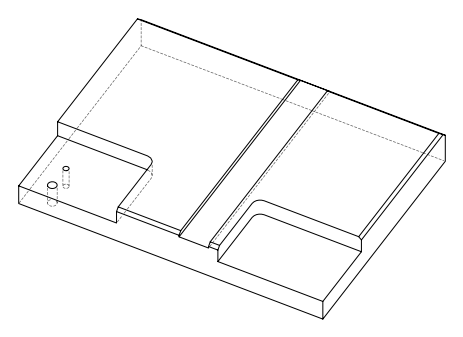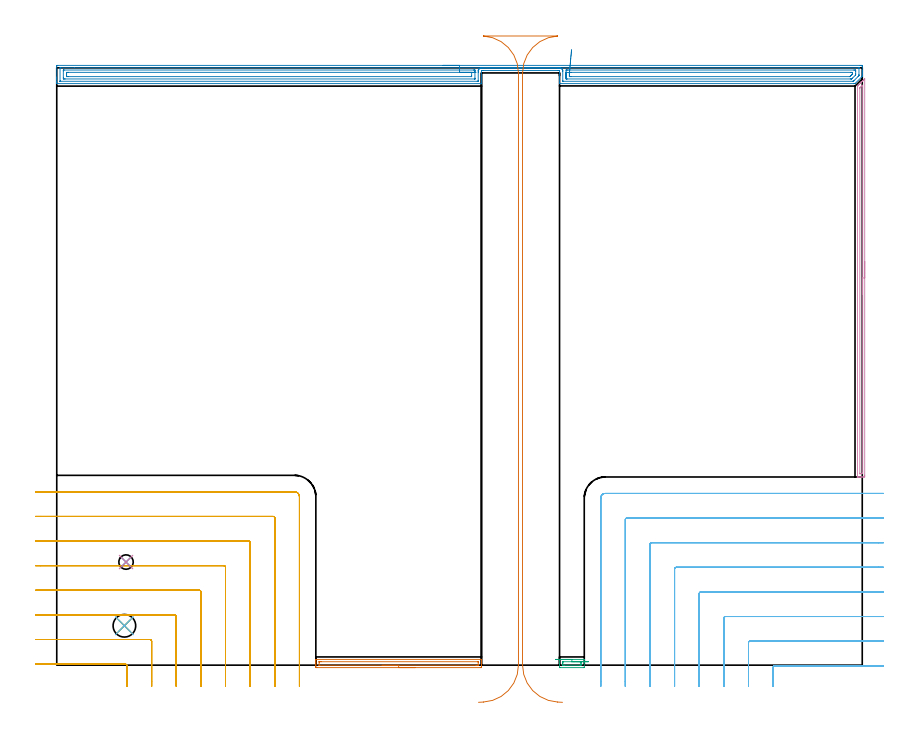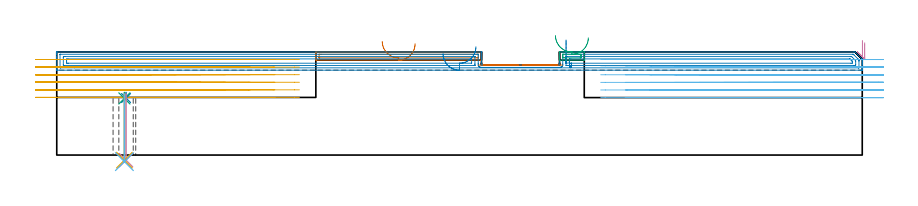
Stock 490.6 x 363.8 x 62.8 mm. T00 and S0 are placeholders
(PLAN: 12 operations, 5 tool changes, 61.4 min)
(1 AREA_MILL | FG_CHAMFER_SURFACE | UGT0205_001 | 1.8 min | 1344 mm3)
(2 AREA_MILL_1 | FG_CHAMFER_SURFACE_1 | UGT0205_001 | 15.42 min | 30217 mm3)
(3 AREA_MILL_2 | FG_CHAMFER_SURFACE_2 | UGT0205_001 | 0.42 min | 278 mm3)
(4 AREA_MILL_3 | FG_CHAMFER_SURFACE_3 | UGT0205_001 | 4.02 min | 2345 mm3)
(5 MILL_CORNER_NOTCH_RECTANGULAR | CORNER_NOTCH_RECTANGULAR | UGT0201_136 | Follow Part, ap 5, ae 75% | 18.13 min | 504271 mm3)
(6 MILL_CORNER_NOTCH_RECTANGULAR_1 | CORNER_NOTCH_RECTANGULAR_1 | UGT0201_136 | Follow Part, ap 5, ae 75% | 19.18 min | 538368 mm3)
(7 MILL_RECTANGULAR_SLOT | SLOT_RECTANGULAR | UGT0201_009 | Follow Part, ap 11.25, ae 75% | 1.83 min | 135481 mm3)
(8 SPOT_DRILL | STEP1HOLE | NXT0321_9005460120000 | 0.03 min | 3 mm3)
(9 SPOT_DRILL_1 | STEP1HOLE_1 | NXT0321_9005460120000 | 0.04 min | 5 mm3)
(10 DRILL_THROUGH_HOLE_INTO_CENTER | STEP1HOLE | NXT0301_059 | 0.17 min | 2110 mm3)
(11 DRILL_THROUGH_HOLE_INTO_CENTER_1 | STEP1HOLE_1 | NXT0301_059 | 0.17 min | 2147 mm3)
(12 DRILL_TO_ENLARGE_THROUGH_HOLE | STEP1HOLE_1 | NXT0301_103 | 0.17 min | 3125 mm3)
(TOOL UGT0205_001 | Chamfer Mill 20 x 3 x 45 deg. | D20 FL50 Z2)
(TOOL UGT0201_136 | Carbide End Mill 20.0 | D20 FL30 Z4)
(TOOL UGT0201_009 | End Mill 45 mm | D45 FL63 Z6)
(TOOL NXT0321_9005460120000 | NC Spot Drill, 142deg, 12mm, Carbide, Uncoated | D12 PA142 FL30 Z2)
(TOOL NXT0301_059 | Carbide Drill 8.8mm [860.1-0880-026A1-MM 2214] | D8.8 PA140 FL47 Z2)
(TOOL NXT0301_103 | Carbide Drill 13.8mm [860.1-1380-062A1-MM 2214] | D13.8 PA140 FL77 Z2)
(OP 1 AREA_MILL)
G17 G21 G94 G90
T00 M6
G54
G17 G0 G90 X218.25 Y-1.5 S1061 M3
G43 Z72.8 H0
Z67.8
G94 G1 X218.212 Z66.928 F250.
X218.098 Z66.064
X217.909 Z65.212
X217.647 Z64.38
X217.313 Z63.574
X216.91 Z62.8
X216.442 Z62.064
X215.91 Z61.372
X215.321 Z60.729
X214.678 Z60.14
X213.986 Z59.608
X213.25 Z59.14
X212.476 Z58.737
X211.67 Z58.403
X210.838 Z58.141
X209.986 Z57.952
X209.122 Z57.838
X208.25 Z57.8
X158.379
X158.055 Y-1.497
X157.81 Y-1.492 Z57.803
X157.8 Y-1.18 Z58.115
Y-0.875 Z58.42
Y-0.308 Z58.986
Y0.302 Z59.6
Y0.564 Z59.861
Y1.174 Z60.471
Y1.436 Z60.732
Y1.959 Z61.259
Y2.657 Z61.956
Y3.308 Z62.607
X157.802 Y3.405 Z62.698
X157.81 Y3.497 Z62.788
X157.934 Y3.5 Z62.8
X258.566
X258.69 Y3.497 Z62.788
X258.698 Y3.405 Z62.698
X258.7 Y3.308 Z62.607
Y2.657 Z61.956
Y1.959 Z61.258
Y1.436 Z60.732
Y1.174 Z60.471
Y0.564 Z59.861
Y0.302 Z59.6
Y-0.308 Z58.986
Y-0.875 Z58.42
X258.697 Y-1.18 Z58.115
X258.69 Y-1.492 Z57.803
X258.445 Y-1.497 Z57.8
X258.121 Y-1.5
X208.25
Y-0.086 Z59.214
X160.16 Y-0.085 Z59.215
X159.931 Y-0.084 Z59.216
X159.833 Y-0.081 Z59.219
X159.814 Y-0.079 Z59.221
X159.809 Y-0.07 Z59.23
X159.805 Y-0.052 Z59.248
X159.801 Y0.044 Z59.344
Y1.906 Z61.206
X159.805 Y2. Z61.3
X159.81 Y2.062 Z61.362
X159.816 Y2.079 Z61.379
X159.829 Y2.08 Z61.38
X160.16 Y2.084 Z61.384
X160.387 Y2.085 Z61.385
X161.051 Y2.086 Z61.386
X256.34 Y2.085 Z61.385
X256.569 Y2.084 Z61.384
X256.667 Y2.081 Z61.381
X256.686 Y2.079 Z61.379
X256.691 Y2.07 Z61.37
X256.695 Y2.052 Z61.352
X256.699 Y1.956 Z61.256
Y0.094 Z59.394
X256.695 Y0. Z59.3
X256.69 Y-0.062 Z59.238
X256.684 Y-0.08 Z59.22
X256.671
X256.34 Y-0.084 Z59.216
X256.113 Y-0.085 Z59.215
X255.449 Y-0.086 Z59.214
X208.25
X207.378 Z59.252
X206.514 Z59.366
X205.662 Z59.555
X204.83 Z59.817
X204.024 Z60.151
X203.25 Z60.554
X202.514 Z61.023
X201.822 Z61.554
X201.179 Z62.143
X200.59 Z62.786
X200.058 Z63.478
X199.59 Z64.214
X199.187 Z64.988
X198.853 Z65.794
X198.591 Z66.626
X198.402 Z67.478
X198.288 Z68.343
X198.25 Z69.214
G0 Z72.8
M5
M2
(OP 2 AREA_MILL_1)
G17 G21 G94 G90
T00 M6
G54
G17 G0 G90 X235.3 Y365.3 S1061 M3
G43 Z72.8 H0
Z61.7
G94 G1 X235.338 Z60.828 F250.
X235.452 Z59.963
X235.641 Z59.112
X235.903 Z58.28
X236.237 Z57.474
X236.64 Z56.7
X237.109 Z55.964
X237.64 Z55.272
X238.229 Z54.629
X238.872 Z54.04
X239.564 Z53.508
X240.3 Z53.04
X241.074 Z52.637
X241.88 Z52.303
X242.712 Z52.041
X243.564 Z51.852
X244.428 Z51.738
X245.3 Z51.7
X489.357
X489.987 Y365.297 Z51.703
X490.593 Y365.291 Z51.705
X490.597 Y365.279 Z51.717
X490.6 Y364.669 Z52.328
Y364.389 Z52.608
Y361.986 Z55.009
Y361.426 Z55.571
Y361.091 Z55.905
Y360.531 Z56.465
Y360.197 Z56.798
Y359.529 Z57.471
Y359.077 Z57.923
X490.599 Y358.74 Z58.253
X490.59 Y358.598 Z58.394
X490.457 Y358.456 Z58.543
X490.441 Y358.441 Z58.559
X486.375 Y354.376 Z62.624
X486.195 Y354.202 Z62.787
X485.522 Y354.2 Z62.8
X306.472
X306.21 Y354.204 Z62.79
X306.205 Y354.31 Z62.685
X306.2 Y354.584 Z62.411
Y362.2 Z54.8
X305.652
X305.579 Y362.198 Z54.798
X305.133 Y362.2 Z54.8
X259.498
X259.408 Y362.199 Z54.795
X259.401 Y362.2 Z54.8
X259.142 Y362.197 Z54.797
X258.909 Y362.2 Z54.8
X258.7
X258.699 Y354.202 Z62.797
X258.698 Y354.201 Z62.798
X258.695 Y354.2 Z62.8
X0.167
X0.01 Y354.203 Z62.788
X0.003 Y354.243 Z62.748
X0.002 Y354.268 Z62.723
X0. Y354.672 Z62.328
Y355.057 Z61.942
Y355.726 Z61.27
Y356.954 Z60.043
Y357.514 Z59.48
Y358.128 Z58.867
X0.001 Y364.669 Z52.329
X0.004 Y365.279 Z51.718
X0.007 Y365.292 Z51.706
X0.613 Y365.3 Z51.7
X245.3
Y363.886 Z53.114
X488.201
X488.312 Y363.885 Z53.115
X488.534 Y363.881 Z53.119
X488.59 Y363.879 Z53.121
X488.593 Y363.866 Z53.134
X488.597 Y363.831 Z53.169
X488.599 Y363.774 Z53.226
X488.6 Y359.798 Z57.202
X488.596 Y359.303 Z57.697
X488.592 Y359.103 Z57.897
X488.59 Y359.055 Z57.945
X488.566 Y359.026 Z57.974
X488.524 Y358.979 Z58.021
X488.201 Y358.65 Z58.35
X488.08 Y358.529 Z58.471
X485.522 Y355.971 Z61.029
X485.399 Y355.849 Z61.151
X485.273 Y355.726 Z61.274
X485.199 Y355.657 Z61.343
X485.169 Y355.63 Z61.37
X485.073 Y355.621 Z61.379
X484.851 Y355.616 Z61.384
X484.739 Y355.615 Z61.385
X308.593
X308.37 Y355.618 Z61.382
X308.224 Y355.621 Z61.379
X308.208 Y355.626 Z61.374
X308.205 Y355.633 Z61.367
X308.202 Y355.654 Z61.346
X308.201 Y355.726 Z61.274
X308.199 Y361.597 Z55.403
X308.194 Y361.986 Z55.014
X308.189 Y362.238 Z54.762
X308.174 Y362.375 Z54.625
X308.124 Y362.567 Z54.433
X308.021 Y362.768 Z54.232
X307.942 Y362.88 Z54.12
X307.811 Y363.027 Z53.973
X307.666 Y363.152 Z53.848
X307.523 Y363.251 Z53.749
X307.332 Y363.36 Z53.64
X307.064 Y363.468 Z53.532
X306.918 Y363.512 Z53.488
X306.562 Y363.584 Z53.416
X306.192 Y363.607 Z53.393
X306.025 Y363.61 Z53.39
X305.292 Y363.614 Z53.386
X305.212
X258.856 Y363.613 Z53.387
X258.776 Y363.612 Z53.388
X258.695 Y363.608 Z53.392
X258.342 Y363.584 Z53.416
X258.047 Y363.529 Z53.471
X257.802 Y363.456 Z53.544
X257.567 Y363.357 Z53.643
X257.411 Y363.272 Z53.728
X257.243 Y363.159 Z53.841
X257.114 Y363.05 Z53.95
X256.951 Y362.88 Z54.12
X256.932 Y362.858 Z54.142
X256.909 Y362.827 Z54.173
X256.831 Y362.684 Z54.316
X256.776 Y362.558 Z54.442
X256.725 Y362.373 Z54.627
X256.708 Y362.187 Z54.813
X256.704 Y361.986 Z55.014
X256.7 Y361.301 Z55.699
Y361.091 Z55.909
X256.699 Y355.936 Z61.064
X256.696 Y355.726 Z61.274
X256.693 Y355.641 Z61.359
X256.691 Y355.625 Z61.375
X256.609 Y355.621 Z61.379
X256.461 Y355.617 Z61.383
X256.239 Y355.615 Z61.385
X256.127 Y355.614 Z61.386
X2.399
X2.288 Y355.615 Z61.385
X2.066 Y355.619 Z61.381
X2.01 Y355.621 Z61.379
X2.007 Y355.634 Z61.366
X2.003 Y355.669 Z61.331
X2.001 Y355.726 Z61.274
Y363.279 Z53.721
X2.008 Y363.774 Z53.226
X2.01 Y363.868 Z53.132
X2.178 Y363.879 Z53.121
X2.29 Y363.884 Z53.116
X2.399 Y363.885 Z53.115
X10.747 Y363.886 Z53.114
X245.3
Y362.472 Z54.528
X253.745 Y362.471 Z54.529
X254.23 Y362.47 Z54.53
X254.643 Y362.467 Z54.533
X254.704 Y362.465 Z54.535
X254.709 Y362.401 Z54.599
X254.706 Y361.986 Z55.014
X254.701 Y361.514 Z55.486
X254.699 Y357.514 Z59.486
X254.696 Y357.048 Z59.952
X254.69 Y357.035 Z59.965
X254.683 Y357.033 Z59.967
X254.655 Y357.03 Z59.97
X254.594 Y357.029 Z59.971
X254.473 Y357.028 Z59.972
X5.079 Y357.029 Z59.971
X4.669 Y357.03 Z59.97
X4.186 Y357.033 Z59.967
X4.033 Y357.035 Z59.965
X4.01 Y357.329 Z59.671
X4.005 Y357.514 Z59.486
X4.001 Y357.699 Z59.301
Y361.986 Z55.014
X4.002 Y362.17 Z54.83
X4.008 Y362.357 Z54.643
X4.013 Y362.465 Z54.535
X4.065 Y362.467 Z54.533
X4.186 Y362.469 Z54.531
X4.594 Y362.471 Z54.529
X245.3 Y362.472 Z54.528
Y361.057 Z55.943
X252.479
X252.648 Y361.052 Z55.948
X252.684 Y361.05 Z55.95
X252.691 Y361.03 Z55.97
X252.697 Y361. Z56.
X252.699 Y360.968 Z56.032
X252.7 Y358.791 Z58.209
X252.698 Y358.62 Z58.38
X252.693 Y358.483 Z58.517
X252.689 Y358.448 Z58.552
X252.684 Y358.446 Z58.554
X252.659 Y358.444 Z58.556
X252.444 Y358.443 Z58.557
X6.83
X6.015 Y358.45 Z58.55
X6. Y359.274 Z57.726
Y359.303 Z57.697
Y360.168 Z56.832
Y360.197 Z56.803
X6.013 Y361.05 Z55.95
X6.865 Y361.057 Z55.943
X6.899
X245.3
X246.172 Z55.981
X247.037 Z56.095
X247.888 Z56.283
X248.72 Z56.546
X249.526 Z56.88
X250.3 Z57.282
X251.036 Z57.751
X251.728 Z58.282
X252.371 Z58.872
X252.961 Z59.515
X253.492 Z60.207
X253.96 Z60.943
X254.363 Z61.716
X254.697 Z62.522
X254.959 Z63.354
X255.148 Z64.206
X255.262 Z65.071
X255.3 Z65.943
G0 Z72.8
X310.2 Y361.074
Z70.068
G1 Y360.485 Z69.425
Y359.953 Z68.733
Y359.485 Z67.997
Y359.082 Z67.223
Y358.748 Z66.417
Y358.486 Z65.585
Y358.297 Z64.734
X310.201 Y358.183 Z63.869
Y358.145 Z62.997
Y358.183 Z62.126
X310.2 Y358.297 Z61.261
Y358.486 Z60.409
Y358.748 Z59.577
Y359.082 Z58.771
Y359.485 Z57.997
Y359.953 Z57.261
Y360.485 Z56.569
Y361.074 Z55.926
X310.197 Y362.465 Z54.535
X310.248 Y362.466 Z54.534
X310.49 Y362.469 Z54.531
X310.899 Y362.471 Z54.529
X311.383 Y362.472 Z54.528
X485.522 Y362.471 Z54.529
X485.931 Y362.47 Z54.53
X486.415 Y362.467 Z54.533
X486.567 Y362.465 Z54.535
X486.59 Y362.171 Z54.829
X486.596 Y361.986 Z55.014
X486.599 Y361.801 Z55.199
Y360.013 Z56.987
X486.593 Y359.826 Z57.174
X486.581 Y359.492 Z57.508
X486.415 Y359.314 Z57.686
X486.409 Y359.308 Z57.692
X484.629 Y357.527 Z59.473
X484.173 Y357.076 Z59.924
X484.141 Y357.048 Z59.952
X484.125 Y357.036 Z59.964
X484.099 Y357.034 Z59.966
X483.978 Y357.031 Z59.969
X483.736 Y357.029 Z59.971
X483.328 Y357.028 Z59.972
X310.975 Y357.029 Z59.971
X310.49 Y357.031 Z59.969
X310.329 Y357.033 Z59.967
X310.21 Y357.037 Z59.963
X310.206 Y357.224 Z59.776
X310.202 Y357.514 Z59.486
X310.2 Y357.805 Z59.195
Y358.409 Z58.591
Y361.074 Z55.926
X312.261 Y360.884 Z56.116
X312.276 Y361.05 Z55.95
X312.316 Y361.052 Z55.948
X313.169 Y361.057 Z55.943
X313.203
X483.77
X484.585 Y361.05 Z55.95
X484.599 Y360.226 Z56.774
Y360.197 Z56.803
X484.59 Y359.982 Z57.018
X484.574 Y359.935 Z57.065
X484.54 Y359.895 Z57.105
X484.475 Y359.827 Z57.173
X484.291 Y359.641 Z57.359
X483.954 Y359.303 Z57.697
X483.736 Y359.084 Z57.916
X483.398 Y358.747 Z58.253
X483.21 Y358.562 Z58.438
X483.141 Y358.497 Z58.503
X483.101 Y358.461 Z58.539
X483.055 Y358.45 Z58.55
X482.843 Y358.444 Z58.556
X482.808 Y358.443 Z58.557
X313.135
X312.276 Y358.448 Z58.552
X312.235 Y358.45 Z58.55
X312.209 Y358.466 Z58.534
X312.204 Y358.481 Z58.519
X312.2 Y359.303 Z57.697
Y359.379 Z57.621
X312.203 Y360.197 Z56.803
X312.204 Y360.269 Z56.731
X312.261 Y360.884 Z56.116
X312.32 Y361.526 Z55.528
X312.384 Y362.216 Z54.998
X312.451 Y362.95 Z54.531
X312.522 Y363.721 Z54.13
X312.596 Y364.525 Z53.798
X312.672 Y365.354 Z53.537
X312.75 Y366.202 Z53.35
X312.83 Y367.064 Z53.238
X312.91 Y367.932 Z53.202
X312.99 Y368.799 Z53.242
X313.069 Y369.66 Z53.357
X313.147 Y370.508 Z53.548
X313.223 Y371.336 Z53.812
X313.297 Y372.138 Z54.148
X313.368 Y372.908 Z54.552
X313.435 Y373.639 Z55.022
X313.498 Y374.328 Z55.555
X313.557 Y374.967 Z56.146
G0 Z72.8
M5
M2
(OP 3 AREA_MILL_2)
G17 G21 G94 G90
T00 M6
G54
G17 G0 G90 X303.75 Y3.5 S1061 M3
G43 Z72.8 H0
G94 G1 X303.788 Z71.928 F250.
X303.902 Z71.063
X304.091 Z70.212
X304.353 Z69.38
X304.687 Z68.574
X305.09 Z67.8
X305.558 Z67.064
X306.09 Z66.372
X306.679 Z65.729
X307.322 Z65.139
X308.014 Z64.608
X308.75 Z64.14
X309.524 Z63.737
X310.33 Z63.403
X311.162 Z63.141
X312.014 Z62.952
X312.878 Z62.838
X313.75 Z62.8
X321.261
X321.29 Y3.495 Z62.792
X321.3 Y3.443 Z62.741
Y-1.258 Z58.041
X321.299 Y-1.492 Z57.806
X321.098 Y-1.5 Z57.8
X306.681
X306.4 Y-1.497 Z57.803
X306.201 Y-1.492 Z57.806
X306.2 Y0.564 Z59.862
Y3.18 Z62.478
X306.202 Y3.446 Z62.744
X306.21 Y3.495 Z62.792
X306.24 Y3.5 Z62.8
X313.75
Y2.086 Z61.386
X318.168
X318.394 Y2.085 Z61.385
X319.052 Y2.082 Z61.382
X319.284 Y2.079 Z61.379
X319.29 Y2.074 Z61.374
X319.297 Y2.066 Z61.366
X319.3 Y1.436 Z60.736
Y1.191 Z60.491
Y0.564 Z59.864
X319.299 Y0.32 Z59.62
X319.293 Y0.074 Z59.374
X319.288 Y-0.079 Z59.221
X319.216 Y-0.081 Z59.219
X319.052 Y-0.084 Z59.216
X318.826 Y-0.085 Z59.215
X309.107
X308.449 Y-0.082 Z59.218
X308.216 Y-0.079 Z59.221
X308.21 Y-0.074 Z59.226
X308.203 Y-0.066 Z59.234
X308.201 Y0.564 Z59.864
X308.2 Y0.809 Z60.109
Y1.436 Z60.736
X308.201 Y1.68 Z60.98
X308.207 Y1.926 Z61.226
X308.212 Y2.079 Z61.379
X308.284 Y2.081 Z61.381
X308.449 Y2.084 Z61.384
X308.674 Y2.085 Z61.385
X313.75 Y2.086 Z61.386
X314.622 Z61.424
X315.486 Z61.538
X316.338 Z61.726
X317.17 Z61.989
X317.976 Z62.323
X318.75 Z62.725
X319.486 Z63.194
X320.178 Z63.725
X320.821 Z64.315
X321.41 Z64.958
X321.942 Z65.65
X322.41 Z66.386
X322.813 Z67.159
X323.147 Z67.965
X323.409 Z68.797
X323.598 Z69.649
X323.712 Z70.514
X323.75 Z71.386
G0 Z72.8
M5
M2
(OP 4 AREA_MILL_3)
G17 G21 G94 G90
T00 M6
G54
G17 G0 G90 X492.1 Y245.85 S1061 M3
G43 Z72.8 H0
Z68.4
G94 G1 Y245.812 Z67.528 F250.
Y245.698 Z66.663
Y245.509 Z65.812
Y245.247 Z64.98
Y244.913 Z64.174
Y244.51 Z63.4
Y244.042 Z62.664
Y243.51 Z61.972
Y242.921 Z61.329
Y242.278 Z60.739
Y241.586 Z60.208
Y240.85 Z59.74
Y240.076 Z59.337
Y239.27 Z59.003
Y238.438 Z58.741
Y237.587 Z58.552
Y236.722 Z58.438
Y235.85 Z58.4
Y115.669
X492.099 Y115.221 Z58.401
X492.095 Y114.781 Z58.402
X492.091 Y114.61 Z58.405
X491.661 Y114.6 Z58.834
X491.392 Z59.103
X490.781 Z59.714
X490.243 Z60.254
X489.9 Z60.596
X489.362 Z61.134
X489.019 Z61.475
X488.333 Z62.166
X488.042 Z62.458
X487.699 Z62.791
Y114.604
X487.7 Y114.774 Z62.8
Y352.458
X487.699 Y352.699 Z62.794
Y352.702
X487.905 Y352.905 Z62.595
X487.958 Y352.958 Z62.542
X488.579 Y353.581 Z61.917
X488.799 Y353.799 Z61.701
X489.46 Y354.461 Z61.037
X489.645 Y354.645 Z60.855
X489.692 Y354.692 Z60.808
X490.34 Y355.342 Z60.157
X490.489 Y355.489 Z60.011
X490.586 Y355.586 Z59.914
X490.781 Y355.782 Z59.717
X490.882 Y355.884 Z59.615
X491.221 Y356.222 Z59.277
X491.333 Y356.333 Z59.167
X491.479 Y356.479 Z59.021
X491.661 Y356.662 Z58.836
X491.776 Y356.777 Z58.721
X492.018 Y357.019 Z58.481
X492.077 Y357.075 Z58.421
X492.095 Y357.083 Z58.404
X492.1 Y357.075 Z58.4
Y235.85
X490.686 Z59.814
X490.685 Y117.105 Z59.815
X490.684 Y117.008 Z59.816
X490.679 Y116.619 Z59.821
X490.296 Y116.606 Z60.204
X489.9 Y116.602 Z60.6
X489.421 Y116.6 Z61.079
X489.207 Y116.601 Z61.293
X489.175 Y116.602 Z61.325
X489.142 Y116.606 Z61.358
X489.121 Y116.61 Z61.379
X489.12 Y116.636 Z61.38
X489.115 Y116.911 Z61.385
Y351.118
X489.117 Y351.517 Z61.383
X489.12 Y351.616 Z61.38
X489.122 Y351.66 Z61.378
X489.147 Y351.688 Z61.353
X489.241 Y351.787 Z61.259
X489.461 Y352.012 Z61.039
X490.453 Y353.002 Z60.047
X490.571 Y353.118 Z59.929
X490.66 Y353.203 Z59.84
X490.672 Y353.213 Z59.828
X490.679 Y353.17 Z59.821
X490.684 Y353.003 Z59.816
X490.685 Y352.905 Z59.815
X490.686 Y352.775 Z59.814
Y235.85
Y234.978 Z59.852
Y234.114 Z59.966
Y233.262 Z60.155
Y232.43 Z60.417
Y231.624 Z60.751
Y230.85 Z61.154
Y230.114 Z61.623
Y229.422 Z62.154
Y228.779 Z62.743
Y228.19 Z63.386
Y227.659 Z64.078
Y227.19 Z64.814
Y226.787 Z65.588
Y226.453 Z66.394
Y226.191 Z67.226
Y226.002 Z68.078
Y225.888 Z68.943
Y225.85 Z69.814
G0 Z72.8
M5
M2
(OP 5 MILL_CORNER_NOTCH_RECTANGULAR)
G17 G21 G94 G90
T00 M6
G54
G17 G0 G90 X42.8 Y-13. S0 M3
G43 Z72.8 H0
Z58.183
G94 G1 Y-10. F250.
Y-0.392 F500.
G3 X41.808 Y0.6 R1.
G1 X-10.
X-13. F250.
G0 Z72.8
X57.8 Y-13.
Z58.183
G1 Y-10.
Y14.607 F500.
G3 X56.808 Y15.6 R1.
G1 X-10.
X-13. F250.
G0 Z72.8
X72.8 Y-13.
Z58.183
G1 Y-10.
Y29.607 F500.
G3 X71.807 Y30.6 R1.
G1 X-10.
X-13. F250.
G0 Z72.8
X87.8 Y-13.
Z58.183
G1 Y-10.
Y44.607 F500.
G3 X86.807 Y45.6 R1.
G1 X-10.
X-13. F250.
G0 Z72.8
X102.8 Y-13.
Z58.183
G1 Y-10.
Y59.606 F500.
G3 X101.806 Y60.6 R1.
G1 X-10.
X-13. F250.
G0 Z72.8
X117.8 Y-13.
Z58.183
G1 Y-10.
Y74.606 F500.
G3 X116.806 Y75.6 R1.
G1 X-10.
X-13. F250.
G0 Z72.8
X132.8 Y-13.
Z58.183
G1 Y-10.
Y89.605 F500.
G3 X131.805 Y90.6 R1.
G1 X-10.
X-13. F250.
G0 Z72.8
X147.8 Y-13.
Z58.183
G1 Y-10.
Y102.6 F500.
G3 X144.8 Y105.6 R3.
G1 X-10.
X-13. F250.
G0 Z72.8
X42.8 Y-13.
Z53.567
G1 Y-10.
Y-0.392 F500.
G3 X41.808 Y0.6 R1.
G1 X-10.
X-13. F250.
G0 Z72.8
X57.8 Y-13.
Z53.567
G1 Y-10.
Y14.607 F500.
G3 X56.807 Y15.6 R1.
G1 X-10.
X-13. F250.
G0 Z72.8
X72.8 Y-13.
Z53.567
G1 Y-10.
Y29.607 F500.
G3 X71.807 Y30.6 R1.
G1 X-10.
X-13. F250.
G0 Z72.8
X87.8 Y-13.
Z53.567
G1 Y-10.
Y44.607 F500.
G3 X86.807 Y45.6 R1.
G1 X-10.
X-13. F250.
G0 Z72.8
X102.8 Y-13.
Z53.567
G1 Y-10.
Y59.606 F500.
G3 X101.806 Y60.6 R1.
G1 X-10.
X-13. F250.
G0 Z72.8
X117.8 Y-13.
Z53.567
G1 Y-10.
Y74.606 F500.
G3 X116.806 Y75.6 R1.
G1 X-10.
X-13. F250.
G0 Z72.8
X132.8 Y-13.
Z53.567
G1 Y-10.
Y89.605 F500.
G3 X131.805 Y90.6 R1.
G1 X-10.
X-13. F250.
G0 Z72.8
X147.8 Y-13.
Z53.567
G1 Y-10.
Y102.6 F500.
G3 X144.8 Y105.6 R3.
G1 X-10.
X-13. F250.
G0 Z72.8
X42.8 Y-13.
Z48.95
G1 Y-10.
Y-0.392 F500.
G3 X41.808 Y0.6 R1.
G1 X-10.
X-13. F250.
G0 Z72.8
X57.8 Y-13.
Z48.95
G1 Y-10.
Y14.607 F500.
G3 X56.807 Y15.6 R1.
G1 X-10.
X-13. F250.
G0 Z72.8
X72.8 Y-13.
Z48.95
G1 Y-10.
Y29.607 F500.
G3 X71.807 Y30.6 R1.
G1 X-10.
X-13. F250.
G0 Z72.8
X87.8 Y-13.
Z48.95
G1 Y-10.
Y44.607 F500.
G3 X86.807 Y45.6 R1.
G1 X-10.
X-13. F250.
G0 Z72.8
X102.8 Y-13.
Z48.95
G1 Y-10.
Y59.606 F500.
G3 X101.806 Y60.6 R1.
G1 X-10.
X-13. F250.
G0 Z72.8
X117.8 Y-13.
Z48.95
G1 Y-10.
Y74.606 F500.
G3 X116.806 Y75.6 R1.
G1 X-10.
X-13. F250.
G0 Z72.8
X132.8 Y-13.
Z48.95
G1 Y-10.
Y89.605 F500.
G3 X131.805 Y90.6 R1.
G1 X-10.
X-13. F250.
G0 Z72.8
X147.8 Y-13.
Z48.95
G1 Y-10.
Y102.6 F500.
G3 X144.8 Y105.6 R3.
G1 X-10.
X-13. F250.
G0 Z72.8
X42.8 Y-13.
Z44.333
G1 Y-10.
Y-0.392 F500.
G3 X41.808 Y0.6 R1.
G1 X-10.
X-13. F250.
G0 Z72.8
X57.8 Y-13.
Z44.333
G1 Y-10.
Y14.607 F500.
G3 X56.807 Y15.6 R1.
G1 X-10.
X-13. F250.
G0 Z72.8
X72.8 Y-13.
Z44.333
G1 Y-10.
Y29.607 F500.
G3 X71.807 Y30.6 R1.
G1 X-10.
X-13. F250.
G0 Z72.8
X87.8 Y-13.
Z44.333
G1 Y-10.
Y44.607 F500.
G3 X86.807 Y45.6 R1.
G1 X-10.
X-13. F250.
G0 Z72.8
X102.8 Y-13.
Z44.333
G1 Y-10.
Y59.606 F500.
G3 X101.806 Y60.6 R1.
G1 X-10.
X-13. F250.
G0 Z72.8
X117.8 Y-13.
Z44.333
G1 Y-10.
Y74.606 F500.
G3 X116.806 Y75.6 R1.
G1 X-10.
X-13. F250.
G0 Z72.8
X132.8 Y-13.
Z44.333
G1 Y-10.
Y89.605 F500.
G3 X131.805 Y90.6 R1.
G1 X-10.
X-13. F250.
G0 Z72.8
X147.8 Y-13.
Z44.333
G1 Y-10.
Y102.6 F500.
G3 X144.8 Y105.6 R3.
G1 X-10.
X-13. F250.
G0 Z72.8
X42.8 Y-13.
Z39.717
G1 Y-10.
Y-0.392 F500.
G3 X41.808 Y0.6 R1.
G1 X-10.
X-13. F250.
G0 Z72.8
X57.8 Y-13.
Z39.717
G1 Y-10.
Y14.607 F500.
G3 X56.807 Y15.6 R1.
G1 X-10.
X-13. F250.
G0 Z72.8
X72.8 Y-13.
Z39.717
G1 Y-10.
Y29.607 F500.
G3 X71.807 Y30.6 R1.
G1 X-10.
X-13. F250.
G0 Z72.8
X87.8 Y-13.
Z39.717
G1 Y-10.
Y44.607 F500.
G3 X86.807 Y45.6 R1.
G1 X-10.
X-13. F250.
G0 Z72.8
X102.8 Y-13.
Z39.717
G1 Y-10.
Y59.606 F500.
G3 X101.806 Y60.6 R1.
G1 X-10.
X-13. F250.
G0 Z72.8
X117.8 Y-13.
Z39.717
G1 Y-10.
Y74.606 F500.
G3 X116.806 Y75.6 R1.
G1 X-10.
X-13. F250.
G0 Z72.8
X132.8 Y-13.
Z39.717
G1 Y-10.
Y89.605 F500.
G3 X131.805 Y90.6 R1.
G1 X-10.
X-13. F250.
G0 Z72.8
X147.8 Y-13.
Z39.717
G1 Y-10.
Y102.6 F500.
G3 X144.8 Y105.6 R3.
G1 X-10.
X-13. F250.
G0 Z72.8
X42.8 Y-13.
Z35.1
G1 Y-10.
Y-0.392 F500.
G3 X41.808 Y0.6 R1.
G1 X-10.
X-13. F250.
G0 Z72.8
X57.8 Y-13.
Z35.1
G1 Y-10.
Y14.607 F500.
G3 X56.807 Y15.6 R1.
G1 X-10.
X-13. F250.
G0 Z72.8
X72.8 Y-13.
Z35.1
G1 Y-10.
Y29.607 F500.
G3 X71.807 Y30.6 R1.
G1 X-10.
X-13. F250.
G0 Z72.8
X87.8 Y-13.
Z35.1
G1 Y-10.
Y44.607 F500.
G3 X86.807 Y45.6 R1.
G1 X-10.
X-13. F250.
G0 Z72.8
X102.8 Y-13.
Z35.1
G1 Y-10.
Y59.606 F500.
G3 X101.806 Y60.6 R1.
G1 X-10.
X-13. F250.
G0 Z72.8
X117.8 Y-13.
Z35.1
G1 Y-10.
Y74.606 F500.
G3 X116.806 Y75.6 R1.
G1 X-10.
X-13. F250.
G0 Z72.8
X132.8 Y-13.
Z35.1
G1 Y-10.
Y89.605 F500.
G3 X131.805 Y90.6 R1.
G1 X-10.
X-13. F250.
G0 Z72.8
X147.8 Y-13.
Z35.1
G1 Y-10.
Y102.6 F500.
G3 X144.8 Y105.6 R3.
G1 X-10.
X-13. F250.
G0 Z72.8
M5
M2
(OP 6 MILL_CORNER_NOTCH_RECTANGULAR_1)
G17 G21 G94 G90
T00 M6
G54
G17 G0 G90 X503.592 Y-0.4 S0 M3
G43 Z72.8 H0
Z58.167
G94 G1 X500.592 F250.
X437.292 F500.
G3 X436.3 Y-1.392 R1.
G1 Y-10.
Y-13. F250.
G0 Z72.8
X503.6 Y14.6
Z58.167
G1 X500.6
X422.292 F500.
G3 X421.3 Y13.608 R1.
G1 Y-10.
Y-13. F250.
G0 Z72.8
X503.6 Y29.6
Z58.167
G1 X500.6
X407.293 F500.
G3 X406.3 Y28.607 R1.
G1 Y-10.
Y-13. F250.
G0 Z72.8
X503.6 Y44.6
Z58.167
G1 X500.6
X392.293 F500.
G3 X391.3 Y43.607 R1.
G1 Y-10.
Y-13. F250.
G0 Z72.8
X503.6 Y59.6
Z58.167
G1 X500.6
X377.294 F500.
G3 X376.3 Y58.606 R1.
G1 Y-10.
Y-13. F250.
G0 Z72.8
X503.6 Y74.6
Z58.167
G1 X500.6
X362.294 F500.
G3 X361.3 Y73.606 R1.
G1 Y-10.
Y-13. F250.
G0 Z72.8
X503.6 Y89.6
Z58.167
G1 X500.6
X347.295 F500.
G3 X346.3 Y88.605 R1.
G1 Y-10.
Y-13. F250.
G0 Z72.8
X503.6 Y104.6
Z58.167
G1 X500.6
X334.1 F500.
G3 X331.3 Y101.8 R2.8
G1 Y-10.
Y-13. F250.
G0 Z72.8
X503.592 Y-0.4
Z53.533
G1 X500.592
X437.292 F500.
G3 X436.3 Y-1.392 R1.
G1 Y-10.
Y-13. F250.
G0 Z72.8
X503.6 Y14.6
Z53.533
G1 X500.6
X422.292 F500.
G3 X421.3 Y13.608 R1.
G1 Y-10.
Y-13. F250.
G0 Z72.8
X503.6 Y29.6
Z53.533
G1 X500.6
X407.293 F500.
G3 X406.3 Y28.607 R1.
G1 Y-10.
Y-13. F250.
G0 Z72.8
X503.6 Y44.6
Z53.533
G1 X500.6
X392.293 F500.
G3 X391.3 Y43.607 R1.
G1 Y-10.
Y-13. F250.
G0 Z72.8
X503.6 Y59.6
Z53.533
G1 X500.6
X377.294 F500.
G3 X376.3 Y58.606 R1.
G1 Y-10.
Y-13. F250.
G0 Z72.8
X503.6 Y74.6
Z53.533
G1 X500.6
X362.294 F500.
G3 X361.3 Y73.606 R1.
G1 Y-10.
Y-13. F250.
G0 Z72.8
X503.6 Y89.6
Z53.533
G1 X500.6
X347.295 F500.
G3 X346.3 Y88.605 R1.
G1 Y-10.
Y-13. F250.
G0 Z72.8
X503.6 Y104.6
Z53.533
G1 X500.6
X334.1 F500.
G3 X331.3 Y101.8 R2.8
G1 Y-10.
Y-13. F250.
G0 Z72.8
X503.592 Y-0.4
Z48.9
G1 X500.592
X437.292 F500.
G3 X436.3 Y-1.392 R1.
G1 Y-10.
Y-13. F250.
G0 Z72.8
X503.6 Y14.6
Z48.9
G1 X500.6
X422.292 F500.
G3 X421.3 Y13.608 R1.
G1 Y-10.
Y-13. F250.
G0 Z72.8
X503.6 Y29.6
Z48.9
G1 X500.6
X407.293 F500.
G3 X406.3 Y28.607 R1.
G1 Y-10.
Y-13. F250.
G0 Z72.8
X503.6 Y44.6
Z48.9
G1 X500.6
X392.293 F500.
G3 X391.3 Y43.607 R1.
G1 Y-10.
Y-13. F250.
G0 Z72.8
X503.6 Y59.6
Z48.9
G1 X500.6
X377.294 F500.
G3 X376.3 Y58.606 R1.
G1 Y-10.
Y-13. F250.
G0 Z72.8
X503.6 Y74.6
Z48.9
G1 X500.6
X362.294 F500.
G3 X361.3 Y73.606 R1.
G1 Y-10.
Y-13. F250.
G0 Z72.8
X503.6 Y89.6
Z48.9
G1 X500.6
X347.295 F500.
G3 X346.3 Y88.605 R1.
G1 Y-10.
Y-13. F250.
G0 Z72.8
X503.6 Y104.6
Z48.9
G1 X500.6
X334.1 F500.
G3 X331.3 Y101.8 R2.8
G1 Y-10.
Y-13. F250.
G0 Z72.8
X503.592 Y-0.4
Z44.267
G1 X500.592
X437.292 F500.
G3 X436.3 Y-1.392 R1.
G1 Y-10.
Y-13. F250.
G0 Z72.8
X503.6 Y14.6
Z44.267
G1 X500.6
X422.292 F500.
G3 X421.3 Y13.608 R1.
G1 Y-10.
Y-13. F250.
G0 Z72.8
X503.6 Y29.6
Z44.267
G1 X500.6
X407.293 F500.
G3 X406.3 Y28.607 R1.
G1 Y-10.
Y-13. F250.
G0 Z72.8
X503.6 Y44.6
Z44.267
G1 X500.6
X392.293 F500.
G3 X391.3 Y43.607 R1.
G1 Y-10.
Y-13. F250.
G0 Z72.8
X503.6 Y59.6
Z44.267
G1 X500.6
X377.294 F500.
G3 X376.3 Y58.606 R1.
G1 Y-10.
Y-13. F250.
G0 Z72.8
X503.6 Y74.6
Z44.267
G1 X500.6
X362.294 F500.
G3 X361.3 Y73.606 R1.
G1 Y-10.
Y-13. F250.
G0 Z72.8
X503.6 Y89.6
Z44.267
G1 X500.6
X347.295 F500.
G3 X346.3 Y88.605 R1.
G1 Y-10.
Y-13. F250.
G0 Z72.8
X503.6 Y104.6
Z44.267
G1 X500.6
X334.1 F500.
G3 X331.3 Y101.8 R2.8
G1 Y-10.
Y-13. F250.
G0 Z72.8
X503.592 Y-0.4
Z39.633
G1 X500.592
X437.292 F500.
G3 X436.3 Y-1.392 R1.
G1 Y-10.
Y-13. F250.
G0 Z72.8
X503.6 Y14.6
Z39.633
G1 X500.6
X422.292 F500.
G3 X421.3 Y13.608 R1.
G1 Y-10.
Y-13. F250.
G0 Z72.8
X503.6 Y29.6
Z39.633
G1 X500.6
X407.293 F500.
G3 X406.3 Y28.607 R1.
G1 Y-10.
Y-13. F250.
G0 Z72.8
X503.6 Y44.6
Z39.633
G1 X500.6
X392.293 F500.
G3 X391.3 Y43.607 R1.
G1 Y-10.
Y-13. F250.
G0 Z72.8
X503.6 Y59.6
Z39.633
G1 X500.6
X377.294 F500.
G3 X376.3 Y58.606 R1.
G1 Y-10.
Y-13. F250.
G0 Z72.8
X503.6 Y74.6
Z39.633
G1 X500.6
X362.294 F500.
G3 X361.3 Y73.606 R1.
G1 Y-10.
Y-13. F250.
G0 Z72.8
X503.6 Y89.6
Z39.633
G1 X500.6
X347.295 F500.
G3 X346.3 Y88.605 R1.
G1 Y-10.
Y-13. F250.
G0 Z72.8
X503.6 Y104.6
Z39.633
G1 X500.6
X334.1 F500.
G3 X331.3 Y101.8 R2.8
G1 Y-10.
Y-13. F250.
G0 Z72.8
X503.592 Y-0.4
Z35.
G1 X500.592
X437.292 F500.
G3 X436.3 Y-1.392 R1.
G1 Y-10.
Y-13. F250.
G0 Z72.8
X503.6 Y14.6
Z35.
G1 X500.6
X422.292 F500.
G3 X421.3 Y13.608 R1.
G1 Y-10.
Y-13. F250.
G0 Z72.8
X503.6 Y29.6
Z35.
G1 X500.6
X407.293 F500.
G3 X406.3 Y28.607 R1.
G1 Y-10.
Y-13. F250.
G0 Z72.8
X503.6 Y44.6
Z35.
G1 X500.6
X392.293 F500.
G3 X391.3 Y43.607 R1.
G1 Y-10.
Y-13. F250.
G0 Z72.8
X503.6 Y59.6
Z35.
G1 X500.6
X377.294 F500.
G3 X376.3 Y58.606 R1.
G1 Y-10.
Y-13. F250.
G0 Z72.8
X503.6 Y74.6
Z35.
G1 X500.6
X362.294 F500.
G3 X361.3 Y73.606 R1.
G1 Y-10.
Y-13. F250.
G0 Z72.8
X503.6 Y89.6
Z35.
G1 X500.6
X347.295 F500.
G3 X346.3 Y88.605 R1.
G1 Y-10.
Y-13. F250.
G0 Z72.8
X503.6 Y104.6
Z35.
G1 X500.6
X334.1 F500.
G3 X331.3 Y101.8 R2.8
G1 Y-10.
Y-13. F250.
G0 Z72.8
M5
M2
(OP 7 MILL_RECTANGULAR_SLOT)
G17 G21 G94 G90
T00 M6
G54
G17 G0 G90 X308.034 Y-22.625 S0 M3
G43 Z72.8 H0
Z54.8
G94 G1 X305.038 Y-22.47 F250.
G2 X283.7 Y0. R22.5 F500.
G1 Y360.7
G2 X305.02 Y383.169 R22.5
G1 Y383.199
X259.88
Y383.169
G2 X281.2 Y360.7 R22.5
G1 Y0.
G2 X259.862 Y-22.47 R22.5
G1 X256.866 Y-22.625 F250.
G0 Z72.8
M5
M2
(OP 8 SPOT_DRILL)
G17 G21 G94 G90
T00 M6
G54
G17 G0 G90 X42.2 Y62.8 S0 M3
G43 Z72.8 H0
G94 G81 G98 Z34.717 F250. R38.1
G80
M5
M2
(OP 9 SPOT_DRILL_1)
G17 G21 G94 G90
T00 M6
G54
G17 G0 G90 X41.2 Y24. S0 M3
G43 Z72.8 H0
G94 G81 G98 Z34.502 F250. R38.1
G80
M5
M2
(OP 10 DRILL_THROUGH_HOLE_INTO_CENTER)
G17 G21 G94 G90
T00 M6
G54
G17 G0 G90 X42.2 Y62.8 S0 M3
G43 Z72.8 H1
G94 G73 G98 Z-3.101 F250. Q7.64 R37.1
G80
M5
M2
(OP 11 DRILL_THROUGH_HOLE_INTO_CENTER_1)
G17 G21 G94 G90
T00 M6
G54
G17 G0 G90 X41.2 Y24. S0 M3
G43 Z72.8 H1
G94 G73 G98 Z-3.101 F250. Q7.64 R37.1
G80
M5
M2
(OP 12 DRILL_TO_ENLARGE_THROUGH_HOLE)
G17 G21 G94 G90
T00 M6
G54
G17 G0 G90 X41.2 Y24. S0 M3
G43 Z72.8 H1
G94 G73 G98 Z-4.011 F250. Q13.037 R37.1
G80
M5
M2
